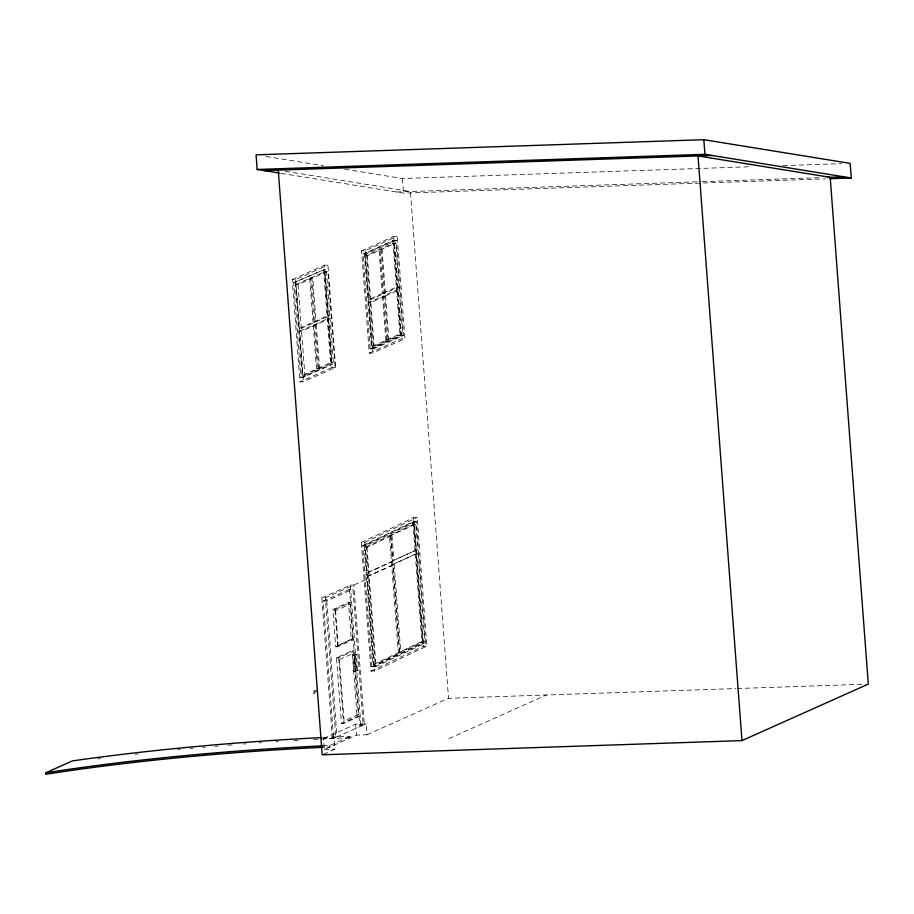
<?xml version="1.0" encoding="UTF-8"?>
<svg xmlns="http://www.w3.org/2000/svg" width="914" height="914" viewBox="0 0 914 914"><rect width="100%" height="100%" fill="white"/><g stroke="black" fill="none" stroke-linecap="round" stroke-linejoin="round"><path stroke-width="0.69" stroke-dasharray="4.57 3.43" d="M358.322 714.588L357.077 716.542L341.459 723.534L336.512 657.76L352.13 650.768L354.221 650.699L338.603 657.692L336.512 657.76L339.46 659.565L344.075 720.963L341.459 723.534L343.55 723.465L359.168 716.473L357.077 716.542L352.13 650.768L353.707 653.202L358.322 714.588L344.075 720.963M352.827 638.475L335.678 646.792L332.879 609.524L348.497 602.532L350.599 602.463L334.981 609.455L332.879 609.524L335.552 610.712L350.245 604.131L352.827 638.475L335.678 646.792L337.78 646.724L353.398 639.731L351.307 639.811L348.497 602.532L350.245 604.131M361.338 542.459L413.665 517.61L417.184 517.484L426.849 646.107L374.534 670.967L371.015 671.093L361.338 542.459L364.869 542.333L417.184 517.484M362.698 545.601L412.854 521.78L416.384 521.654L425.501 642.965L375.334 666.797L371.815 666.923L362.698 545.601L366.217 545.475L416.384 521.654M399.715 652.95L398.31 652.996L389.524 536.061L390.918 536.015L392.826 561.276L367.531 572.678L367.805 576.334L393.1 564.932L399.715 652.95L375.814 664.295L373.712 664.375L364.914 547.44L413.791 524.225L415.893 524.145L417.801 549.417L392.494 560.819L417.801 549.417M389.524 536.061L415.893 524.145M364.914 547.44L367.028 547.36L390.918 536.015M392.826 561.276L367.531 572.678M393.1 564.932L367.805 576.334M418.075 553.073L392.769 564.475L418.075 553.073L424.69 641.08L398.31 652.996M373.712 664.375L422.576 641.16L424.69 641.08M371.815 666.923L421.982 643.102L425.501 642.965M371.015 671.093L423.331 646.244L426.849 646.107M292.274 279.57L324.424 265.186L327.932 265.06L335.621 367.382L303.459 381.766L299.963 381.881L292.274 279.57L295.77 279.444L327.932 265.06M361.578 250.836L393.728 236.452L397.224 236.326L404.925 338.648L372.763 353.033L369.267 353.147L361.578 250.836L365.074 250.71L397.224 236.326M293.691 282.712L324.95 269.299L332.102 364.309L302.237 377.665L300.843 377.711L293.691 282.712L324.95 269.299M362.995 253.966L392.86 240.611L396.356 240.496L403.497 335.507L373.643 348.862L370.136 348.977L362.995 253.966L366.491 253.852L396.356 240.496M295.953 284.54L309.732 278.382L311.834 278.313L315.124 322.162L301.346 328.32L299.244 328.389L295.953 284.54L298.044 284.471L327.909 271.115L335.05 366.126L299.963 381.881M310.646 277.97L324.436 271.801L326.527 271.732L329.828 315.581L316.05 321.751L313.948 321.819L310.646 277.97L312.748 277.902L316.05 321.751M384.645 296.342L370.867 302.511L368.765 302.58L382.543 296.422L384.645 296.342L387.947 340.202L374.157 346.36L372.067 346.429L365.246 255.806L393.728 243.067L395.831 242.998L402.64 333.621L388.861 339.791L386.759 339.859L383.469 296.01L397.247 289.841L399.349 289.772L385.571 295.93L383.469 296.01M365.246 255.806L367.348 255.737L395.831 242.998M299.244 328.389L313.022 322.231L315.124 322.162M313.948 321.819L327.726 315.65L329.828 315.581M382.326 293.497L368.548 299.655L370.65 299.586L384.428 293.428L381.127 249.568L379.036 249.648L382.326 293.497L384.428 293.428M383.252 293.086L397.03 286.916L399.121 286.847L385.342 293.017L383.252 293.086L379.95 249.236L382.052 249.156L385.342 293.017M299.472 331.314L313.251 325.156L315.341 325.087L318.643 368.936L304.865 375.094L302.763 375.163L299.472 331.314L301.563 331.245L315.341 325.087M314.165 324.744L327.943 318.575L330.045 318.506L333.347 362.355L319.557 368.525L317.466 368.593L314.165 324.744L316.267 324.676L330.045 318.506M302.763 375.163L316.541 369.005L318.643 368.936M317.466 368.593L331.245 362.424L333.347 362.355M300.843 377.711L332.102 364.309M372.067 346.429L385.845 340.271L387.947 340.202M386.759 339.859L400.549 333.69L402.64 333.621M370.136 348.977L400.001 335.621L403.497 335.507M369.267 353.147L401.417 338.763L404.925 338.648M321.854 597.905L350.336 585.154L353.832 585.04L364.332 724.631L359.682 725.259L349.456 589.324L352.953 589.21L363.178 725.145L336.992 736.855L332.353 737.495L321.854 597.905L325.35 597.779L367.611 578.87M333.496 736.981L323.27 601.046L349.456 589.324M323.27 601.046L326.778 600.921L352.953 589.21M339.46 659.565L353.707 653.202M352.747 655.509L356.437 654.435L357.648 670.51L355.352 671.539L353.947 671.584L352.747 655.509L356.437 654.435M353.947 671.584L357.648 670.51M323.51 738.546L355.672 724.162L366.16 723.808L366.994 734.776L356.494 735.13L324.344 749.514L323.51 738.546L334.01 738.192L335.849 737.37L325.35 597.779M364.332 724.631L366.16 723.808M322.756 745.858A353.295 43.061 -4.3 0 1 329.84 745.538L350.519 736.296L350.622 737.758A365.474 44.535 -4.3 0 0 320.483 739.106M323.465 754.244L334.832 749.16L334.01 738.192M366.994 734.776L448.523 698.296L735.873 688.573M448.968 738.603L546.469 694.983M344.715 169.193L402.411 178.527L750.348 166.748M783.149 165.64L841.611 163.663M396.436 191.997L700.707 181.703M702.135 181.657L820.235 177.659M281.124 173.34L403.508 193.14L825.593 178.858M335.621 367.382L332.125 367.497L324.424 265.186M353.889 654.995L355.295 654.95M737.29 688.528L865.455 684.186M359.682 725.259L363.178 725.145M332.353 737.495L335.849 737.37M324.344 749.514L334.832 749.16M265.917 156.443L323.613 165.777M285.271 171.272L410.42 191.517L448.523 698.296M402.411 178.527L403.508 193.14M393.728 236.452L401.417 338.763M393.728 243.067L400.549 333.69M392.86 240.611L400.001 335.621M413.665 517.61L423.331 646.244M413.791 524.225L422.576 641.16M412.854 521.78L421.982 643.102M385.571 295.93L388.861 339.791M382.543 296.422L385.845 340.271M391.992 535.501L393.9 560.773M394.174 564.429L400.789 652.436M390.598 535.547L399.395 652.482M367.348 255.737L374.157 346.36M366.491 253.852L373.643 348.862M365.074 250.71L372.763 353.033M367.028 547.36L375.814 664.295M366.217 545.475L375.334 666.797M364.869 542.333L374.534 670.967M350.336 585.154L360.824 724.745M355.043 654.481L356.243 670.556M354.141 655.464L355.352 671.539M324.436 271.801L327.726 315.65M327.943 318.575L331.245 362.424M323.556 269.344L330.697 364.355M355.672 724.162L356.494 735.13M316.267 324.676L319.557 368.525M335.552 610.712L338.134 645.056M334.981 609.455L337.78 646.724M338.603 657.692L343.55 723.465M309.732 278.382L313.022 322.231M313.251 325.156L316.541 369.005M326.778 600.921L336.992 736.855M298.044 284.471L305.196 379.481M295.77 279.444L303.459 381.766M295.096 282.655L302.237 377.665M329.84 745.538L329.954 747.001A353.295 43.061 -4.3 0 0 322.859 747.321M97.775 758.917A365.474 44.535 -4.3 0 1 100.506 758.563M135.329 754.301A365.474 44.535 -4.3 0 1 138.174 753.981M177.67 749.777A365.474 44.535 -4.3 0 1 180.424 749.503M190.123 748.566A365.474 44.535 -4.3 0 1 192.911 748.303M202.668 747.401A365.474 44.535 -4.3 0 1 205.467 747.149M215.27 746.292A365.474 44.535 -4.3 0 1 218.069 746.053M227.906 745.23A365.474 44.535 -4.3 0 1 232.133 744.887M243.398 744.007A365.474 44.535 -4.3 0 1 246.22 743.79M258.902 742.854A365.474 44.535 -4.3 0 1 261.712 742.659M275.788 741.7A365.474 44.535 -4.3 0 1 278.599 741.517M294.034 740.557A365.474 44.535 -4.3 0 1 298.227 740.306M313.548 739.46A365.474 44.535 -4.3 0 1 319.1 739.175M323.133 737.507A365.474 44.535 -4.3 0 1 350.519 736.296M414.271 521.723L364.103 545.555L373.22 666.877L423.388 643.045L414.271 521.723M394.254 240.565L364.4 253.921L371.541 348.931L401.395 335.575L394.254 240.565"/><path stroke-width="1.37" d="M322.859 747.321A353.295 43.061 -4.3 0 0 45.814 774.307L45.7 772.844L72.355 760.916A365.474 44.535 -4.3 0 1 321.751 737.575M741.974 740.603L868.3 684.095L830.198 177.316L698.01 155.928L741.974 740.603L322.196 754.804L278.244 170.141M829.878 178.71L851.265 177.99L850.169 163.377L703.826 139.693L256.069 154.843L257.165 169.467L279.718 173.112M257.165 169.467L704.923 154.317L851.265 177.99M264.249 170.61L712.006 155.46M827.353 177.419L844.193 176.848M314.119 691.075L316.221 691.007M313.571 693.006L314.976 692.961M703.826 139.693L704.923 154.317M45.7 772.844A353.295 43.061 -4.3 0 1 322.756 745.858"/></g></svg>
